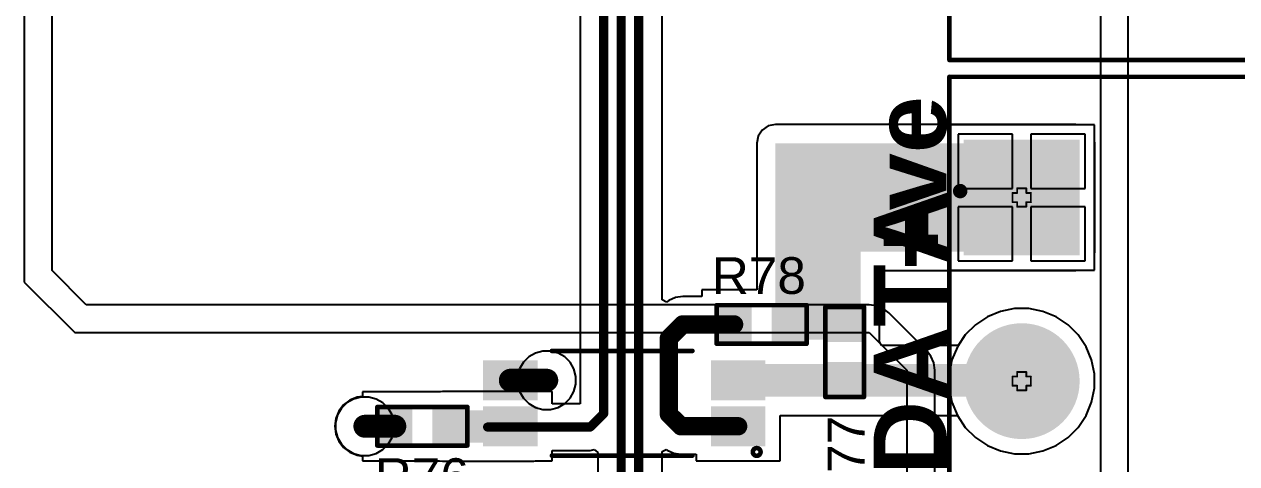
# Model space of a CAD drawing. Header units: inches. Extents: x -3 to 5437, y -3 to 5435.
# Drawn here: x 162.43 to 195.96, y 26.85 to 39.01 of the extents above; entities that cross this region are included whole.
import ezdxf

# ---------------------------------------------------------------- set-up
doc = ezdxf.new("R2010")
doc.units = ezdxf.units.IN
for name, color, linetype in [('Bottom Layer', 5, 'Continuous'), ('Bottom Solder', 6, 'Continuous'), ('Drill Drawing', 1, 'Continuous'), ('GND', 16, 'Continuous'), ('Multi-Layer', 9, 'Continuous'), ('Pad Holes', 156, 'Continuous'), ('PWR', 76, 'Continuous'), ('Top Layer', 1, 'Continuous'), ('Top Overlay', 2, 'Continuous'), ('Top Paste', 8, 'Continuous'), ('Top Solder', 216, 'Continuous'), ('Via Holes', 16, 'Continuous')]:
    doc.layers.add(name, color=color, linetype=linetype)
doc.styles.add('Arial', font='', dxfattribs={"height": 0.2})
doc.styles.add('Arial_Bold', font='', dxfattribs={"height": 0.2})
doc.styles.get('Arial').set_extended_font_data('Arial')
doc.styles.get('Arial_Bold').set_extended_font_data('Arial', bold=True)

# ---------------------------------------------------------------- blocks, each defined once
blk = doc.blocks.new('PS2801C_1_F3_A_228')
at = {"layer": 'Top Layer'}
for points in [[(-3.8, 1.085), (-2.5, 1.085), (-2.5, 0.185), (-3.8, 0.185)], [(2.5, 1.085), (3.8, 1.085), (3.8, 0.185), (2.5, 0.185)], [(-3.8, -0.185), (-2.5, -0.185), (-2.5, -1.085), (-3.8, -1.085)], [(2.5, -0.185), (3.8, -0.185), (3.8, -1.085), (2.5, -1.085)]]:
    blk.add_hatch(color=1, dxfattribs=at).paths.add_polyline_path(points)
at = {"layer": 'Top Paste'}
for points in [[(-3.8, 1.085), (-2.5, 1.085), (-2.5, 0.185), (-3.8, 0.185)], [(2.5, 1.085), (3.8, 1.085), (3.8, 0.185), (2.5, 0.185)], [(-3.8, -0.185), (-2.5, -0.185), (-2.5, -1.085), (-3.8, -1.085)], [(2.5, -0.185), (3.8, -0.185), (3.8, -1.085), (2.5, -1.085)]]:
    blk.add_hatch(color=8, dxfattribs=at).paths.add_polyline_path(points)
at = {"layer": 'Top Solder'}
for points in [[(-3.902, 1.187), (-2.398, 1.187), (-2.398, 0.083), (-3.902, 0.083)], [(2.398, 1.187), (3.902, 1.187), (3.902, 0.083), (2.398, 0.083)], [(-3.902, -0.083), (-2.398, -0.083), (-2.398, -1.187), (-3.902, -1.187)], [(2.398, -0.083), (3.902, -0.083), (3.902, -1.187), (2.398, -1.187)]]:
    blk.add_hatch(color=216, dxfattribs=at).paths.add_polyline_path(points)
at = {"layer": 'Top Overlay'}
for points in [[(-3.556, 1.346, 0.127, 0.127, 1), (-3.77, 1.346, 0.127, 0.127, 1)], [(-3.802, 1.346, 0.0635, 0.0635, 1), (-3.738, 1.346, 0.0635, 0.0635, 1)], [(-3.588, 1.346, 0.0635, 0.0635, 1), (-3.525, 1.346, 0.0635, 0.0635, 1)], [(-1.917, 1.448, 0.0635, 0.0635, 1), (-1.853, 1.448, 0.0635, 0.0635, 1)], [(1.969, 1.448, 0.0635, 0.0635, 1), (2.033, 1.448, 0.0635, 0.0635, 1)], [(-1.917, -1.448, 0.0635, 0.0635, 1), (-1.853, -1.448, 0.0635, 0.0635, 1)], [(1.969, -1.448, 0.0635, 0.0635, 1), (2.033, -1.448, 0.0635, 0.0635, 1)]]:
    blk.add_lwpolyline(points, format="xyseb", close=True, dxfattribs=at)
for points in [[(2.001, 1.448, 0.127, 0.127, 0), (-1.885, 1.448, 0.127, 0.127, 0)], [(2.001, -1.448, 0.127, 0.127, 0), (-1.885, -1.448, 0.127, 0.127, 0)]]:
    blk.add_lwpolyline(points, format="xyseb", dxfattribs=at)
blk = doc.blocks.new('TBP01R1_508_03BE_327')
at = {"layer": 'Top Overlay'}
for points in [[(10.96, -2, 0.127, 0.127, 0), (10.96, 10, 0.127, 0.127, 0)], [(10.96, -2, 0.127, 0.127, 0), (-5.88, -2, 0.127, 0.127, 0)]]:
    blk.add_lwpolyline(points, format="xyseb", dxfattribs=at)
blk.add_lwpolyline([(10.928, -2, 0.0635, 0.0635, 1), (10.992, -2, 0.0635, 0.0635, 1)], format="xyseb", close=True, dxfattribs=at)
blk.add_lwpolyline([(10.928, -2, 0.0635, 0.0635, 1), (10.992, -2, 0.0635, 0.0635, 1)], format="xyseb", close=True, dxfattribs=at)
blk = doc.blocks.new('TBP01R1_508_03BE_332')
at = {"layer": 'Bottom Layer'}
blk.add_hatch(color=5, dxfattribs=at).paths.add_polyline_path([(-4.04, 1.5), (-1.04, 1.5), (-1.04, -1.5), (-4.04, -1.5)])
h = blk.add_hatch(color=5, dxfattribs=at)
edge = h.paths.add_edge_path()
edge.add_arc((2.54, 0), 1.5, 0, 360)
at = {"layer": 'Bottom Solder'}
blk.add_hatch(color=6, dxfattribs=at).paths.add_polyline_path([(-4.142, 1.602), (-0.938, 1.602), (-0.938, -1.602), (-4.142, -1.602)])
h = blk.add_hatch(color=6, dxfattribs=at)
edge = h.paths.add_edge_path()
edge.add_arc((2.54, 0), 1.602, 0, 360)
at = {"layer": 'GND'}
blk.add_hatch(color=16, dxfattribs=at).paths.add_polyline_path([(-4.04, 1.5), (-1.04, 1.5), (-1.04, -1.5), (-4.04, -1.5)])
h = blk.add_hatch(color=16, dxfattribs=at)
edge = h.paths.add_edge_path()
edge.add_arc((2.54, 0), 1.5, 0, 360)
at = {"layer": 'Multi-Layer'}
blk.add_hatch(color=9, dxfattribs=at).paths.add_polyline_path([(-4.04, 1.5), (-1.04, 1.5), (-1.04, -1.5), (-4.04, -1.5)])
h = blk.add_hatch(color=9, dxfattribs=at)
edge = h.paths.add_edge_path()
edge.add_arc((2.54, 0), 1.5, 0, 360)
at = {"layer": 'Pad Holes'}
h = blk.add_hatch(color=7, dxfattribs=at)
edge = h.paths.add_edge_path()
edge.add_arc((-2.54, 0), 0.85, 0, 360)
h = blk.add_hatch(color=7, dxfattribs=at)
edge = h.paths.add_edge_path()
edge.add_arc((2.54, 0), 0.85, 0, 360)
at = {"layer": 'PWR'}
blk.add_hatch(color=76, dxfattribs=at).paths.add_polyline_path([(-4.04, 1.5), (-1.04, 1.5), (-1.04, -1.5), (-4.04, -1.5)])
h = blk.add_hatch(color=76, dxfattribs=at)
edge = h.paths.add_edge_path()
edge.add_arc((2.54, 0), 1.5, 0, 360)
at = {"layer": 'Top Layer'}
blk.add_hatch(color=1, dxfattribs=at).paths.add_polyline_path([(-4.04, 1.5), (-1.04, 1.5), (-1.04, -1.5), (-4.04, -1.5)])
h = blk.add_hatch(color=1, dxfattribs=at)
edge = h.paths.add_edge_path()
edge.add_arc((2.54, 0), 1.5, 0, 360)
at = {"layer": 'Top Solder'}
blk.add_hatch(color=216, dxfattribs=at).paths.add_polyline_path([(-4.142, 1.602), (-0.938, 1.602), (-0.938, -1.602), (-4.142, -1.602)])
h = blk.add_hatch(color=216, dxfattribs=at)
edge = h.paths.add_edge_path()
edge.add_arc((2.54, 0), 1.602, 0, 360)
at = {"layer": 'Top Overlay'}
for points in [[(-5.88, -2, 0.127, 0.127, 0), (-5.88, 10, 0.127, 0.127, 0)], [(10.96, -2, 0.127, 0.127, 0), (-5.88, -2, 0.127, 0.127, 0)]]:
    blk.add_lwpolyline(points, format="xyseb", dxfattribs=at)
for points in [[(-2.618, -1.702, 0.2, 0.2, 1), (-2.818, -1.702, 0.2, 0.2, 1)], [(-2.868, -1.702, 0.1, 0.1, 1), (-2.768, -1.702, 0.1, 0.1, 1)], [(-2.668, -1.702, 0.1, 0.1, 1), (-2.568, -1.702, 0.1, 0.1, 1)], [(-5.912, -2, 0.0635, 0.0635, 1), (-5.848, -2, 0.0635, 0.0635, 1)], [(-5.912, -2, 0.0635, 0.0635, 1), (-5.848, -2, 0.0635, 0.0635, 1)]]:
    blk.add_lwpolyline(points, format="xyseb", close=True, dxfattribs=at)
blk = doc.blocks.new('RES_0603_383')
at = {"layer": 'Top Layer'}
for points in [[(-0.381, 0.4445), (-0.381, -0.4445), (-1.143, -0.4445), (-1.143, 0.4445)], [(1.143, 0.4445), (1.143, -0.4445), (0.381, -0.4445), (0.381, 0.4445)]]:
    blk.add_hatch(color=1, dxfattribs=at).paths.add_polyline_path(points)
at = {"layer": 'Top Paste'}
for points in [[(-0.381, 0.4445), (-0.381, -0.4445), (-1.143, -0.4445), (-1.143, 0.4445)], [(1.143, 0.4445), (1.143, -0.4445), (0.381, -0.4445), (0.381, 0.4445)]]:
    blk.add_hatch(color=8, dxfattribs=at).paths.add_polyline_path(points)
at = {"layer": 'Top Solder'}
for points in [[(-0.2794, 0.5461), (-0.2794, -0.5461), (-1.2446, -0.5461), (-1.2446, 0.5461)], [(1.2446, 0.5461), (1.2446, -0.5461), (0.2794, -0.5461), (0.2794, 0.5461)]]:
    blk.add_hatch(color=216, dxfattribs=at).paths.add_polyline_path(points)
at = {"layer": 'Top Overlay'}
for points in [[(-1.2446, -0.5334, 0.127, 0.127, 0), (-1.2446, 0.5334, 0.127, 0.127, 0)], [(-1.2446, 0.5334, 0.127, 0.127, 0), (1.2446, 0.5334, 0.127, 0.127, 0)], [(1.2446, -0.5334, 0.127, 0.127, 0), (1.2446, 0.5334, 0.127, 0.127, 0)], [(-1.2446, -0.5334, 0.127, 0.127, 0), (1.2446, -0.5334, 0.127, 0.127, 0)]]:
    blk.add_lwpolyline(points, format="xyseb", dxfattribs=at)
for points in [[(-1.27635, 0.5334, 0.0635, 0.0635, 1), (-1.21285, 0.5334, 0.0635, 0.0635, 1)], [(-1.27635, 0.5334, 0.0635, 0.0635, 1), (-1.21285, 0.5334, 0.0635, 0.0635, 1)], [(1.21285, 0.5334, 0.0635, 0.0635, 1), (1.27635, 0.5334, 0.0635, 0.0635, 1)], [(1.21285, 0.5334, 0.0635, 0.0635, 1), (1.27635, 0.5334, 0.0635, 0.0635, 1)], [(-1.27635, -0.5334, 0.0635, 0.0635, 1), (-1.21285, -0.5334, 0.0635, 0.0635, 1)], [(-1.27635, -0.5334, 0.0635, 0.0635, 1), (-1.21285, -0.5334, 0.0635, 0.0635, 1)], [(1.21285, -0.5334, 0.0635, 0.0635, 1), (1.27635, -0.5334, 0.0635, 0.0635, 1)], [(1.21285, -0.5334, 0.0635, 0.0635, 1), (1.27635, -0.5334, 0.0635, 0.0635, 1)]]:
    blk.add_lwpolyline(points, format="xyseb", close=True, dxfattribs=at)
blk = doc.blocks.new('RES_0603_384')
at = {"layer": 'Top Layer'}
for points in [[(-0.381, 0.4445), (-0.381, -0.4445), (-1.143, -0.4445), (-1.143, 0.4445)], [(1.143, 0.4445), (1.143, -0.4445), (0.381, -0.4445), (0.381, 0.4445)]]:
    blk.add_hatch(color=1, dxfattribs=at).paths.add_polyline_path(points)
at = {"layer": 'Top Paste'}
for points in [[(-0.381, 0.4445), (-0.381, -0.4445), (-1.143, -0.4445), (-1.143, 0.4445)], [(1.143, 0.4445), (1.143, -0.4445), (0.381, -0.4445), (0.381, 0.4445)]]:
    blk.add_hatch(color=8, dxfattribs=at).paths.add_polyline_path(points)
at = {"layer": 'Top Solder'}
for points in [[(-0.2794, 0.5461), (-0.2794, -0.5461), (-1.2446, -0.5461), (-1.2446, 0.5461)], [(1.2446, 0.5461), (1.2446, -0.5461), (0.2794, -0.5461), (0.2794, 0.5461)]]:
    blk.add_hatch(color=216, dxfattribs=at).paths.add_polyline_path(points)
at = {"layer": 'Top Overlay'}
for points in [[(-1.2446, 0.5334, 0.127, 0.127, 0), (1.2446, 0.5334, 0.127, 0.127, 0)], [(-1.2446, 0.5334, 0.127, 0.127, 0), (-1.2446, -0.5334, 0.127, 0.127, 0)], [(1.2446, 0.5334, 0.127, 0.127, 0), (1.2446, -0.5334, 0.127, 0.127, 0)], [(-1.2446, -0.5334, 0.127, 0.127, 0), (1.2446, -0.5334, 0.127, 0.127, 0)]]:
    blk.add_lwpolyline(points, format="xyseb", dxfattribs=at)
for points in [[(-1.27635, 0.5334, 0.0635, 0.0635, 1), (-1.21285, 0.5334, 0.0635, 0.0635, 1)], [(-1.27635, 0.5334, 0.0635, 0.0635, 1), (-1.21285, 0.5334, 0.0635, 0.0635, 1)], [(1.21285, 0.5334, 0.0635, 0.0635, 1), (1.27635, 0.5334, 0.0635, 0.0635, 1)], [(1.21285, 0.5334, 0.0635, 0.0635, 1), (1.27635, 0.5334, 0.0635, 0.0635, 1)], [(-1.27635, -0.5334, 0.0635, 0.0635, 1), (-1.21285, -0.5334, 0.0635, 0.0635, 1)], [(-1.27635, -0.5334, 0.0635, 0.0635, 1), (-1.21285, -0.5334, 0.0635, 0.0635, 1)], [(1.21285, -0.5334, 0.0635, 0.0635, 1), (1.27635, -0.5334, 0.0635, 0.0635, 1)], [(1.21285, -0.5334, 0.0635, 0.0635, 1), (1.27635, -0.5334, 0.0635, 0.0635, 1)]]:
    blk.add_lwpolyline(points, format="xyseb", close=True, dxfattribs=at)
blk = doc.blocks.new('RES_0603_385')
at = {"layer": 'Top Layer'}
for points in [[(-0.381, 0.4445), (-0.381, -0.4445), (-1.143, -0.4445), (-1.143, 0.4445)], [(1.143, 0.4445), (1.143, -0.4445), (0.381, -0.4445), (0.381, 0.4445)]]:
    blk.add_hatch(color=1, dxfattribs=at).paths.add_polyline_path(points)
at = {"layer": 'Top Paste'}
for points in [[(-0.381, 0.4445), (-0.381, -0.4445), (-1.143, -0.4445), (-1.143, 0.4445)], [(1.143, 0.4445), (1.143, -0.4445), (0.381, -0.4445), (0.381, 0.4445)]]:
    blk.add_hatch(color=8, dxfattribs=at).paths.add_polyline_path(points)
at = {"layer": 'Top Solder'}
for points in [[(-0.2794, 0.5461), (-0.2794, -0.5461), (-1.2446, -0.5461), (-1.2446, 0.5461)], [(1.2446, 0.5461), (1.2446, -0.5461), (0.2794, -0.5461), (0.2794, 0.5461)]]:
    blk.add_hatch(color=216, dxfattribs=at).paths.add_polyline_path(points)
at = {"layer": 'Top Overlay'}
for points in [[(1.2446, 0.5334, 0.127, 0.127, 0), (-1.2446, 0.5334, 0.127, 0.127, 0)], [(-1.2446, 0.5334, 0.127, 0.127, 0), (-1.2446, -0.5334, 0.127, 0.127, 0)], [(1.2446, 0.5334, 0.127, 0.127, 0), (1.2446, -0.5334, 0.127, 0.127, 0)], [(1.2446, -0.5334, 0.127, 0.127, 0), (-1.2446, -0.5334, 0.127, 0.127, 0)]]:
    blk.add_lwpolyline(points, format="xyseb", dxfattribs=at)
for points in [[(-1.27635, 0.5334, 0.0635, 0.0635, 1), (-1.21285, 0.5334, 0.0635, 0.0635, 1)], [(-1.27635, 0.5334, 0.0635, 0.0635, 1), (-1.21285, 0.5334, 0.0635, 0.0635, 1)], [(1.21285, 0.5334, 0.0635, 0.0635, 1), (1.27635, 0.5334, 0.0635, 0.0635, 1)], [(1.21285, 0.5334, 0.0635, 0.0635, 1), (1.27635, 0.5334, 0.0635, 0.0635, 1)], [(-1.27635, -0.5334, 0.0635, 0.0635, 1), (-1.21285, -0.5334, 0.0635, 0.0635, 1)], [(-1.27635, -0.5334, 0.0635, 0.0635, 1), (-1.21285, -0.5334, 0.0635, 0.0635, 1)], [(1.21285, -0.5334, 0.0635, 0.0635, 1), (1.27635, -0.5334, 0.0635, 0.0635, 1)], [(1.21285, -0.5334, 0.0635, 0.0635, 1), (1.27635, -0.5334, 0.0635, 0.0635, 1)]]:
    blk.add_lwpolyline(points, format="xyseb", close=True, dxfattribs=at)

msp = doc.modelspace()

# ---------------------------------------------------------------- hatches: boundary and pattern name
at = {"layer": 'Bottom Layer'}
h = msp.add_hatch(color=5, dxfattribs=at)
edge = h.paths.add_edge_path()
edge.add_arc((176.882, 29.16), 0.3, 0, 360)
h = msp.add_hatch(color=5, dxfattribs=at)
edge = h.paths.add_edge_path()
edge.add_arc((171.852, 27.887), 0.3, 0, 360)
at = {"layer": 'Bottom Solder'}
h = msp.add_hatch(color=6, dxfattribs=at)
edge = h.paths.add_edge_path()
edge.add_arc((176.882, 29.16), 0.15, 0, 360)
h = msp.add_hatch(color=6, dxfattribs=at)
edge = h.paths.add_edge_path()
edge.add_arc((171.852, 27.887), 0.15, 0, 360)
at = {"layer": 'GND'}
h = msp.add_hatch(color=16, dxfattribs=at)
edge = h.paths.add_edge_path()
edge.add_arc((176.882, 29.16), 0.3, 0, 360)
h = msp.add_hatch(color=16, dxfattribs=at)
edge = h.paths.add_edge_path()
edge.add_arc((171.852, 27.887), 0.3, 0, 360)
at = {"layer": 'PWR'}
h = msp.add_hatch(color=76, dxfattribs=at)
edge = h.paths.add_edge_path()
edge.add_arc((176.882, 29.16), 0.3, 0, 360)
h = msp.add_hatch(color=76, dxfattribs=at)
edge = h.paths.add_edge_path()
edge.add_arc((171.852, 27.887), 0.3, 0, 360)
at = {"layer": 'Top Layer'}
for points in [[(183.206, 30.282), (185.566, 30.282), (185.566, 35.715), (183.206, 35.715)], [(183.206, 32.715), (191.517, 32.715), (191.517, 35.715), (183.206, 35.715)], [(181.525, 28.704), (190.017, 28.704), (190.017, 29.607), (181.525, 29.607)], [(173.996, 27.437), (176.525, 27.437), (176.525, 28.332), (173.996, 28.332)]]:
    msp.add_hatch(color=1, dxfattribs=at).paths.add_polyline_path(points)
h = msp.add_hatch(color=1, dxfattribs=at)
edge = h.paths.add_edge_path()
edge.add_arc((176.882, 29.16), 0.3, 0, 360)
h = msp.add_hatch(color=1, dxfattribs=at)
edge = h.paths.add_edge_path()
edge.add_arc((171.852, 27.887), 0.3, 0, 360)
at = {"layer": 'Top Solder'}
h = msp.add_hatch(color=216, dxfattribs=at)
edge = h.paths.add_edge_path()
edge.add_arc((176.882, 29.16), 0.15, 0, 360)
h = msp.add_hatch(color=216, dxfattribs=at)
edge = h.paths.add_edge_path()
edge.add_arc((171.852, 27.887), 0.15, 0, 360)
at = {"layer": 'Via Holes'}
h = msp.add_hatch(color=7, dxfattribs=at)
edge = h.paths.add_edge_path()
edge.add_arc((176.882, 29.16), 0.15, 0, 360)
h = msp.add_hatch(color=7, dxfattribs=at)
edge = h.paths.add_edge_path()
edge.add_arc((171.852, 27.887), 0.15, 0, 360)

# ---------------------------------------------------------------- linework, layer by layer
at = {"layer": 'Bottom Layer'}
for p, q in [((192.964, 22.022), (192.964, 82.956)), ((192.195, 82.54), (192.195, 22.34)), ((192.025, 36.223), (188.009, 36.223)), ((188.009, 36.223), (188.009, 32.207)), ((192.025, 32.207), (192.025, 36.223)), ((188.009, 32.207), (192.025, 32.207)), ((189.066, 30.915), (188.737, 30.695)), ((189.431, 31.066), (189.066, 30.915)), ((189.819, 31.143), (189.431, 31.066)), ((190.215, 31.143), (189.819, 31.143)), ((190.603, 31.066), (190.215, 31.143)), ((190.968, 30.915), (190.603, 31.066)), ((191.297, 30.695), (190.968, 30.915)), ((188.737, 30.695), (188.457, 30.415)), ((191.577, 30.415), (191.297, 30.695)), ((188.457, 30.415), (188.237, 30.087)), ((191.796, 30.087), (191.577, 30.415)), ((188.237, 30.087), (188.086, 29.721)), ((191.948, 29.721), (191.796, 30.087)), ((188.086, 29.721), (188.009, 29.333)), ((192.025, 29.333), (191.948, 29.721)), ((188.009, 29.333), (188.009, 28.938)), ((192.025, 28.938), (192.025, 29.333)), ((188.009, 28.938), (188.086, 28.55)), ((191.948, 28.55), (192.025, 28.938)), ((171.356, 28.534), (171.206, 28.383)), ((171.541, 28.64), (171.356, 28.534)), ((171.746, 28.695), (171.541, 28.64)), ((171.959, 28.695), (171.746, 28.695)), ((172.164, 28.64), (171.959, 28.695)), ((172.349, 28.534), (172.164, 28.64)), ((172.499, 28.383), (172.349, 28.534)), ((188.086, 28.55), (188.237, 28.184)), ((191.796, 28.184), (191.948, 28.55)), ((171.099, 28.199), (171.044, 27.994)), ((171.206, 28.383), (171.099, 28.199)), ((172.605, 28.199), (172.499, 28.383)), ((172.66, 27.994), (172.605, 28.199)), ((188.237, 28.184), (188.457, 27.855)), ((191.577, 27.855), (191.796, 28.184)), ((171.044, 27.994), (171.044, 27.781)), ((172.66, 27.781), (172.66, 27.994)), ((188.457, 27.855), (188.737, 27.576)), ((191.297, 27.576), (191.577, 27.855)), ((171.044, 27.781), (171.099, 27.575)), ((171.099, 27.575), (171.206, 27.391)), ((172.499, 27.391), (172.605, 27.575)), ((172.605, 27.575), (172.66, 27.781)), ((188.737, 27.576), (189.066, 27.356)), ((190.968, 27.356), (191.297, 27.576)), ((171.206, 27.391), (171.356, 27.241)), ((171.356, 27.241), (171.541, 27.134)), ((172.164, 27.134), (172.349, 27.241)), ((172.349, 27.241), (172.499, 27.391)), ((189.066, 27.356), (189.431, 27.205)), ((189.431, 27.205), (189.819, 27.127)), ((190.215, 27.127), (190.603, 27.205)), ((190.603, 27.205), (190.968, 27.356)), ((171.541, 27.134), (171.746, 27.079)), ((171.746, 27.079), (171.959, 27.079)), ((171.959, 27.079), (172.164, 27.134)), ((189.819, 27.127), (190.215, 27.127))]:
    msp.add_line(p, q, dxfattribs=at)
at = {"layer": 'Drill Drawing'}
for points in [[(189.763, 34.088, 0.0508, 0.0508, 0), (189.763, 34.342, 0.0508, 0.0508, 0)], [(189.763, 34.342, 0.0508, 0.0508, 0), (189.89, 34.342, 0.0508, 0.0508, 0)], [(189.89, 34.342, 0.0508, 0.0508, 0), (189.89, 34.469, 0.0508, 0.0508, 0)], [(189.89, 34.469, 0.0508, 0.0508, 0), (190.144, 34.469, 0.0508, 0.0508, 0)], [(190.144, 34.342, 0.0508, 0.0508, 0), (190.144, 34.469, 0.0508, 0.0508, 0)], [(190.144, 34.342, 0.0508, 0.0508, 0), (190.271, 34.342, 0.0508, 0.0508, 0)], [(190.271, 34.088, 0.0508, 0.0508, 0), (190.271, 34.342, 0.0508, 0.0508, 0)], [(189.763, 34.088, 0.0508, 0.0508, 0), (189.89, 34.088, 0.0508, 0.0508, 0)], [(189.89, 33.961, 0.0508, 0.0508, 0), (189.89, 34.088, 0.0508, 0.0508, 0)], [(189.89, 33.961, 0.0508, 0.0508, 0), (190.144, 33.961, 0.0508, 0.0508, 0)], [(190.144, 34.088, 0.0508, 0.0508, 0), (190.271, 34.088, 0.0508, 0.0508, 0)], [(190.144, 33.961, 0.0508, 0.0508, 0), (190.144, 34.088, 0.0508, 0.0508, 0)], [(176.628, 29.287, 0.0508, 0.0508, 0), (176.755, 29.16, 0.0508, 0.0508, 0)], [(176.628, 29.287, 0.0508, 0.0508, 0), (176.755, 29.287, 0.0508, 0.0508, 0)], [(176.628, 29.033, 0.0508, 0.0508, 0), (176.755, 29.16, 0.0508, 0.0508, 0)], [(176.755, 29.287, 0.0508, 0.0508, 0), (176.882, 29.414, 0.0508, 0.0508, 0)], [(176.882, 29.414, 0.0508, 0.0508, 0), (177.009, 29.287, 0.0508, 0.0508, 0)], [(177.009, 29.287, 0.0508, 0.0508, 0), (177.136, 29.287, 0.0508, 0.0508, 0)], [(177.009, 29.16, 0.0508, 0.0508, 0), (177.136, 29.287, 0.0508, 0.0508, 0)], [(177.009, 29.16, 0.0508, 0.0508, 0), (177.136, 29.033, 0.0508, 0.0508, 0)], [(189.763, 29.008, 0.0508, 0.0508, 0), (189.763, 29.262, 0.0508, 0.0508, 0)], [(189.763, 29.262, 0.0508, 0.0508, 0), (189.89, 29.262, 0.0508, 0.0508, 0)], [(189.89, 29.262, 0.0508, 0.0508, 0), (189.89, 29.389, 0.0508, 0.0508, 0)], [(189.89, 29.389, 0.0508, 0.0508, 0), (190.144, 29.389, 0.0508, 0.0508, 0)], [(190.144, 29.262, 0.0508, 0.0508, 0), (190.144, 29.389, 0.0508, 0.0508, 0)], [(190.144, 29.262, 0.0508, 0.0508, 0), (190.271, 29.262, 0.0508, 0.0508, 0)], [(190.271, 29.008, 0.0508, 0.0508, 0), (190.271, 29.262, 0.0508, 0.0508, 0)], [(176.628, 29.033, 0.0508, 0.0508, 0), (176.755, 29.033, 0.0508, 0.0508, 0)], [(176.755, 29.033, 0.0508, 0.0508, 0), (176.882, 28.906, 0.0508, 0.0508, 0)], [(176.882, 28.906, 0.0508, 0.0508, 0), (177.009, 29.033, 0.0508, 0.0508, 0)], [(177.009, 29.033, 0.0508, 0.0508, 0), (177.136, 29.033, 0.0508, 0.0508, 0)], [(189.763, 29.008, 0.0508, 0.0508, 0), (189.89, 29.008, 0.0508, 0.0508, 0)], [(189.89, 28.881, 0.0508, 0.0508, 0), (189.89, 29.008, 0.0508, 0.0508, 0)], [(189.89, 28.881, 0.0508, 0.0508, 0), (190.144, 28.881, 0.0508, 0.0508, 0)], [(190.144, 29.008, 0.0508, 0.0508, 0), (190.271, 29.008, 0.0508, 0.0508, 0)], [(190.144, 28.881, 0.0508, 0.0508, 0), (190.144, 29.008, 0.0508, 0.0508, 0)], [(171.725, 28.014, 0.0508, 0.0508, 0), (171.852, 28.141, 0.0508, 0.0508, 0)], [(171.852, 28.141, 0.0508, 0.0508, 0), (171.979, 28.014, 0.0508, 0.0508, 0)], [(171.598, 28.014, 0.0508, 0.0508, 0), (171.725, 27.887, 0.0508, 0.0508, 0)], [(171.598, 28.014, 0.0508, 0.0508, 0), (171.725, 28.014, 0.0508, 0.0508, 0)], [(171.598, 27.76, 0.0508, 0.0508, 0), (171.725, 27.887, 0.0508, 0.0508, 0)], [(171.979, 28.014, 0.0508, 0.0508, 0), (172.106, 28.014, 0.0508, 0.0508, 0)], [(171.979, 27.887, 0.0508, 0.0508, 0), (172.106, 28.014, 0.0508, 0.0508, 0)], [(171.979, 27.887, 0.0508, 0.0508, 0), (172.106, 27.76, 0.0508, 0.0508, 0)], [(171.598, 27.76, 0.0508, 0.0508, 0), (171.725, 27.76, 0.0508, 0.0508, 0)], [(171.725, 27.76, 0.0508, 0.0508, 0), (171.852, 27.633, 0.0508, 0.0508, 0)], [(171.852, 27.633, 0.0508, 0.0508, 0), (171.979, 27.76, 0.0508, 0.0508, 0)], [(171.979, 27.76, 0.0508, 0.0508, 0), (172.106, 27.76, 0.0508, 0.0508, 0)]]:
    msp.add_lwpolyline(points, format="xyseb", dxfattribs=at)
for points in [[(189.75, 34.342, 0.0254, 0.0254, 1), (189.776, 34.342, 0.0254, 0.0254, 1)], [(189.75, 34.342, 0.0254, 0.0254, 1), (189.776, 34.342, 0.0254, 0.0254, 1)], [(189.877, 34.469, 0.0254, 0.0254, 1), (189.903, 34.469, 0.0254, 0.0254, 1)], [(189.877, 34.469, 0.0254, 0.0254, 1), (189.903, 34.469, 0.0254, 0.0254, 1)], [(189.877, 34.342, 0.0254, 0.0254, 1), (189.903, 34.342, 0.0254, 0.0254, 1)], [(189.877, 34.342, 0.0254, 0.0254, 1), (189.903, 34.342, 0.0254, 0.0254, 1)], [(190.131, 34.469, 0.0254, 0.0254, 1), (190.157, 34.469, 0.0254, 0.0254, 1)], [(190.131, 34.469, 0.0254, 0.0254, 1), (190.157, 34.469, 0.0254, 0.0254, 1)], [(190.131, 34.342, 0.0254, 0.0254, 1), (190.157, 34.342, 0.0254, 0.0254, 1)], [(190.131, 34.342, 0.0254, 0.0254, 1), (190.157, 34.342, 0.0254, 0.0254, 1)], [(190.258, 34.342, 0.0254, 0.0254, 1), (190.284, 34.342, 0.0254, 0.0254, 1)], [(190.258, 34.342, 0.0254, 0.0254, 1), (190.284, 34.342, 0.0254, 0.0254, 1)], [(189.75, 34.088, 0.0254, 0.0254, 1), (189.776, 34.088, 0.0254, 0.0254, 1)], [(189.75, 34.088, 0.0254, 0.0254, 1), (189.776, 34.088, 0.0254, 0.0254, 1)], [(189.877, 34.088, 0.0254, 0.0254, 1), (189.903, 34.088, 0.0254, 0.0254, 1)], [(189.877, 34.088, 0.0254, 0.0254, 1), (189.903, 34.088, 0.0254, 0.0254, 1)], [(189.877, 33.961, 0.0254, 0.0254, 1), (189.903, 33.961, 0.0254, 0.0254, 1)], [(189.877, 33.961, 0.0254, 0.0254, 1), (189.903, 33.961, 0.0254, 0.0254, 1)], [(190.131, 34.088, 0.0254, 0.0254, 1), (190.157, 34.088, 0.0254, 0.0254, 1)], [(190.131, 34.088, 0.0254, 0.0254, 1), (190.157, 34.088, 0.0254, 0.0254, 1)], [(190.131, 33.961, 0.0254, 0.0254, 1), (190.157, 33.961, 0.0254, 0.0254, 1)], [(190.131, 33.961, 0.0254, 0.0254, 1), (190.157, 33.961, 0.0254, 0.0254, 1)], [(190.258, 34.088, 0.0254, 0.0254, 1), (190.284, 34.088, 0.0254, 0.0254, 1)], [(190.258, 34.088, 0.0254, 0.0254, 1), (190.284, 34.088, 0.0254, 0.0254, 1)], [(176.616, 29.287, 0.0254, 0.0254, 1), (176.641, 29.287, 0.0254, 0.0254, 1)], [(176.616, 29.287, 0.0254, 0.0254, 1), (176.641, 29.287, 0.0254, 0.0254, 1)], [(176.743, 29.287, 0.0254, 0.0254, 1), (176.768, 29.287, 0.0254, 0.0254, 1)], [(176.743, 29.287, 0.0254, 0.0254, 1), (176.768, 29.287, 0.0254, 0.0254, 1)], [(176.743, 29.16, 0.0254, 0.0254, 1), (176.768, 29.16, 0.0254, 0.0254, 1)], [(176.743, 29.16, 0.0254, 0.0254, 1), (176.768, 29.16, 0.0254, 0.0254, 1)], [(176.87, 29.414, 0.0254, 0.0254, 1), (176.895, 29.414, 0.0254, 0.0254, 1)], [(176.87, 29.414, 0.0254, 0.0254, 1), (176.895, 29.414, 0.0254, 0.0254, 1)], [(176.997, 29.287, 0.0254, 0.0254, 1), (177.022, 29.287, 0.0254, 0.0254, 1)], [(176.997, 29.287, 0.0254, 0.0254, 1), (177.022, 29.287, 0.0254, 0.0254, 1)], [(176.997, 29.16, 0.0254, 0.0254, 1), (177.022, 29.16, 0.0254, 0.0254, 1)], [(176.997, 29.16, 0.0254, 0.0254, 1), (177.022, 29.16, 0.0254, 0.0254, 1)], [(177.124, 29.287, 0.0254, 0.0254, 1), (177.149, 29.287, 0.0254, 0.0254, 1)], [(177.124, 29.287, 0.0254, 0.0254, 1), (177.149, 29.287, 0.0254, 0.0254, 1)], [(189.75, 29.262, 0.0254, 0.0254, 1), (189.776, 29.262, 0.0254, 0.0254, 1)], [(189.75, 29.262, 0.0254, 0.0254, 1), (189.776, 29.262, 0.0254, 0.0254, 1)], [(189.877, 29.389, 0.0254, 0.0254, 1), (189.903, 29.389, 0.0254, 0.0254, 1)], [(189.877, 29.389, 0.0254, 0.0254, 1), (189.903, 29.389, 0.0254, 0.0254, 1)], [(189.877, 29.262, 0.0254, 0.0254, 1), (189.903, 29.262, 0.0254, 0.0254, 1)], [(189.877, 29.262, 0.0254, 0.0254, 1), (189.903, 29.262, 0.0254, 0.0254, 1)], [(190.131, 29.389, 0.0254, 0.0254, 1), (190.157, 29.389, 0.0254, 0.0254, 1)], [(190.131, 29.389, 0.0254, 0.0254, 1), (190.157, 29.389, 0.0254, 0.0254, 1)], [(190.131, 29.262, 0.0254, 0.0254, 1), (190.157, 29.262, 0.0254, 0.0254, 1)], [(190.131, 29.262, 0.0254, 0.0254, 1), (190.157, 29.262, 0.0254, 0.0254, 1)], [(190.258, 29.262, 0.0254, 0.0254, 1), (190.284, 29.262, 0.0254, 0.0254, 1)], [(190.258, 29.262, 0.0254, 0.0254, 1), (190.284, 29.262, 0.0254, 0.0254, 1)], [(176.616, 29.033, 0.0254, 0.0254, 1), (176.641, 29.033, 0.0254, 0.0254, 1)], [(176.616, 29.033, 0.0254, 0.0254, 1), (176.641, 29.033, 0.0254, 0.0254, 1)], [(176.743, 29.033, 0.0254, 0.0254, 1), (176.768, 29.033, 0.0254, 0.0254, 1)], [(176.743, 29.033, 0.0254, 0.0254, 1), (176.768, 29.033, 0.0254, 0.0254, 1)], [(176.87, 28.906, 0.0254, 0.0254, 1), (176.895, 28.906, 0.0254, 0.0254, 1)], [(176.87, 28.906, 0.0254, 0.0254, 1), (176.895, 28.906, 0.0254, 0.0254, 1)], [(176.997, 29.033, 0.0254, 0.0254, 1), (177.022, 29.033, 0.0254, 0.0254, 1)], [(176.997, 29.033, 0.0254, 0.0254, 1), (177.022, 29.033, 0.0254, 0.0254, 1)], [(177.124, 29.033, 0.0254, 0.0254, 1), (177.149, 29.033, 0.0254, 0.0254, 1)], [(177.124, 29.033, 0.0254, 0.0254, 1), (177.149, 29.033, 0.0254, 0.0254, 1)], [(189.75, 29.008, 0.0254, 0.0254, 1), (189.776, 29.008, 0.0254, 0.0254, 1)], [(189.75, 29.008, 0.0254, 0.0254, 1), (189.776, 29.008, 0.0254, 0.0254, 1)], [(189.877, 29.008, 0.0254, 0.0254, 1), (189.903, 29.008, 0.0254, 0.0254, 1)], [(189.877, 29.008, 0.0254, 0.0254, 1), (189.903, 29.008, 0.0254, 0.0254, 1)], [(189.877, 28.881, 0.0254, 0.0254, 1), (189.903, 28.881, 0.0254, 0.0254, 1)], [(189.877, 28.881, 0.0254, 0.0254, 1), (189.903, 28.881, 0.0254, 0.0254, 1)], [(190.131, 29.008, 0.0254, 0.0254, 1), (190.157, 29.008, 0.0254, 0.0254, 1)], [(190.131, 29.008, 0.0254, 0.0254, 1), (190.157, 29.008, 0.0254, 0.0254, 1)], [(190.131, 28.881, 0.0254, 0.0254, 1), (190.157, 28.881, 0.0254, 0.0254, 1)], [(190.131, 28.881, 0.0254, 0.0254, 1), (190.157, 28.881, 0.0254, 0.0254, 1)], [(190.258, 29.008, 0.0254, 0.0254, 1), (190.284, 29.008, 0.0254, 0.0254, 1)], [(190.258, 29.008, 0.0254, 0.0254, 1), (190.284, 29.008, 0.0254, 0.0254, 1)], [(171.84, 28.141, 0.0254, 0.0254, 1), (171.865, 28.141, 0.0254, 0.0254, 1)], [(171.84, 28.141, 0.0254, 0.0254, 1), (171.865, 28.141, 0.0254, 0.0254, 1)], [(171.586, 28.014, 0.0254, 0.0254, 1), (171.611, 28.014, 0.0254, 0.0254, 1)], [(171.586, 28.014, 0.0254, 0.0254, 1), (171.611, 28.014, 0.0254, 0.0254, 1)], [(171.713, 28.014, 0.0254, 0.0254, 1), (171.738, 28.014, 0.0254, 0.0254, 1)], [(171.713, 28.014, 0.0254, 0.0254, 1), (171.738, 28.014, 0.0254, 0.0254, 1)], [(171.713, 27.887, 0.0254, 0.0254, 1), (171.738, 27.887, 0.0254, 0.0254, 1)], [(171.713, 27.887, 0.0254, 0.0254, 1), (171.738, 27.887, 0.0254, 0.0254, 1)], [(171.967, 28.014, 0.0254, 0.0254, 1), (171.992, 28.014, 0.0254, 0.0254, 1)], [(171.967, 28.014, 0.0254, 0.0254, 1), (171.992, 28.014, 0.0254, 0.0254, 1)], [(171.967, 27.887, 0.0254, 0.0254, 1), (171.992, 27.887, 0.0254, 0.0254, 1)], [(171.967, 27.887, 0.0254, 0.0254, 1), (171.992, 27.887, 0.0254, 0.0254, 1)], [(172.094, 28.014, 0.0254, 0.0254, 1), (172.119, 28.014, 0.0254, 0.0254, 1)], [(172.094, 28.014, 0.0254, 0.0254, 1), (172.119, 28.014, 0.0254, 0.0254, 1)], [(171.586, 27.76, 0.0254, 0.0254, 1), (171.611, 27.76, 0.0254, 0.0254, 1)], [(171.586, 27.76, 0.0254, 0.0254, 1), (171.611, 27.76, 0.0254, 0.0254, 1)], [(171.713, 27.76, 0.0254, 0.0254, 1), (171.738, 27.76, 0.0254, 0.0254, 1)], [(171.713, 27.76, 0.0254, 0.0254, 1), (171.738, 27.76, 0.0254, 0.0254, 1)], [(171.84, 27.633, 0.0254, 0.0254, 1), (171.865, 27.633, 0.0254, 0.0254, 1)], [(171.84, 27.633, 0.0254, 0.0254, 1), (171.865, 27.633, 0.0254, 0.0254, 1)], [(171.967, 27.76, 0.0254, 0.0254, 1), (171.992, 27.76, 0.0254, 0.0254, 1)], [(171.967, 27.76, 0.0254, 0.0254, 1), (171.992, 27.76, 0.0254, 0.0254, 1)], [(172.094, 27.76, 0.0254, 0.0254, 1), (172.119, 27.76, 0.0254, 0.0254, 1)], [(172.094, 27.76, 0.0254, 0.0254, 1), (172.119, 27.76, 0.0254, 0.0254, 1)]]:
    msp.add_lwpolyline(points, format="xyseb", close=True, dxfattribs=at)
at = {"layer": 'GND'}
for p, q in [((192.025, 36.223), (188.009, 36.223)), ((188.009, 36.223), (188.009, 32.207)), ((192.025, 32.207), (192.025, 36.223)), ((188.009, 32.207), (192.025, 32.207)), ((189.066, 30.915), (188.737, 30.695)), ((189.431, 31.066), (189.066, 30.915)), ((189.819, 31.143), (189.431, 31.066)), ((190.215, 31.143), (189.819, 31.143)), ((190.603, 31.066), (190.215, 31.143)), ((190.968, 30.915), (190.603, 31.066)), ((191.297, 30.695), (190.968, 30.915)), ((188.737, 30.695), (188.457, 30.415)), ((191.577, 30.415), (191.297, 30.695)), ((188.457, 30.415), (188.237, 30.087)), ((191.796, 30.087), (191.577, 30.415)), ((188.237, 30.087), (188.086, 29.721)), ((191.948, 29.721), (191.796, 30.087)), ((188.086, 29.721), (188.009, 29.333)), ((192.025, 29.333), (191.948, 29.721)), ((188.009, 29.333), (188.009, 28.938)), ((192.025, 28.938), (192.025, 29.333)), ((188.009, 28.938), (188.086, 28.55)), ((191.948, 28.55), (192.025, 28.938)), ((171.356, 28.534), (171.206, 28.383)), ((171.541, 28.64), (171.356, 28.534)), ((171.746, 28.695), (171.541, 28.64)), ((171.959, 28.695), (171.746, 28.695)), ((172.164, 28.64), (171.959, 28.695)), ((172.349, 28.534), (172.164, 28.64)), ((172.499, 28.383), (172.349, 28.534)), ((188.086, 28.55), (188.237, 28.184)), ((191.796, 28.184), (191.948, 28.55)), ((171.099, 28.199), (171.044, 27.994)), ((171.206, 28.383), (171.099, 28.199)), ((172.605, 28.199), (172.499, 28.383)), ((172.66, 27.994), (172.605, 28.199)), ((188.237, 28.184), (188.457, 27.855)), ((191.577, 27.855), (191.796, 28.184)), ((171.044, 27.994), (171.044, 27.781)), ((172.66, 27.781), (172.66, 27.994)), ((188.457, 27.855), (188.737, 27.576)), ((191.297, 27.576), (191.577, 27.855)), ((171.044, 27.781), (171.099, 27.575)), ((171.099, 27.575), (171.206, 27.391)), ((172.499, 27.391), (172.605, 27.575)), ((172.605, 27.575), (172.66, 27.781)), ((188.737, 27.576), (189.066, 27.356)), ((190.968, 27.356), (191.297, 27.576)), ((171.206, 27.391), (171.356, 27.241)), ((171.356, 27.241), (171.541, 27.134)), ((172.164, 27.134), (172.349, 27.241)), ((172.349, 27.241), (172.499, 27.391)), ((189.066, 27.356), (189.431, 27.205)), ((189.431, 27.205), (189.819, 27.127)), ((190.215, 27.127), (190.603, 27.205)), ((190.603, 27.205), (190.968, 27.356)), ((171.541, 27.134), (171.746, 27.079)), ((171.746, 27.079), (171.959, 27.079)), ((171.959, 27.079), (172.164, 27.134)), ((189.819, 27.127), (190.215, 27.127))]:
    msp.add_line(p, q, dxfattribs=at)
at = {"layer": 'PWR'}
for p, q in [((162.433, 40.996), (162.433, 31.877)), ((163.202, 32.195), (163.202, 40.677)), ((189.763, 35.969), (188.263, 35.969)), ((188.263, 35.969), (188.263, 34.469)), ((189.763, 34.469), (189.763, 35.969)), ((191.771, 35.969), (190.271, 35.969)), ((190.271, 35.969), (190.271, 34.469)), ((191.771, 34.469), (191.771, 35.969)), ((188.263, 34.469), (189.763, 34.469)), ((190.271, 34.469), (191.771, 34.469)), ((189.763, 33.961), (188.263, 33.961)), ((188.263, 33.961), (188.263, 32.461)), ((189.763, 32.461), (189.763, 33.961)), ((191.771, 33.961), (190.271, 33.961)), ((190.271, 33.961), (190.271, 32.461)), ((191.771, 32.461), (191.771, 33.961)), ((164.148, 31.249), (163.202, 32.195)), ((188.263, 32.461), (189.763, 32.461)), ((190.271, 32.461), (191.771, 32.461)), ((162.433, 31.877), (163.83, 30.48)), ((185.801, 31.249), (164.148, 31.249)), ((186, 31.222), (185.801, 31.249)), ((186.185, 31.146), (186, 31.222)), ((186.344, 31.023), (186.185, 31.146)), ((187.386, 29.982), (186.344, 31.023)), ((189.066, 30.915), (188.737, 30.695)), ((189.431, 31.066), (189.066, 30.915)), ((189.819, 31.143), (189.431, 31.066)), ((190.215, 31.143), (189.819, 31.143)), ((190.603, 31.066), (190.215, 31.143)), ((190.968, 30.915), (190.603, 31.066)), ((191.297, 30.695), (190.968, 30.915)), ((188.737, 30.695), (188.457, 30.415)), ((191.577, 30.415), (191.297, 30.695)), ((163.83, 30.48), (185.801, 30.48)), ((185.801, 30.48), (186.842, 29.439)), ((188.457, 30.415), (188.237, 30.087)), ((191.796, 30.087), (191.577, 30.415)), ((176.57, 29.913), (176.386, 29.807)), ((176.776, 29.968), (176.57, 29.913)), ((176.989, 29.968), (176.776, 29.968)), ((177.194, 29.913), (176.989, 29.968)), ((177.378, 29.807), (177.194, 29.913)), ((187.508, 29.823), (187.386, 29.982)), ((187.386, 29.982), (187.386, 29.982)), ((188.237, 30.087), (188.086, 29.721)), ((191.948, 29.721), (191.796, 30.087)), ((176.236, 29.656), (176.129, 29.472)), ((176.386, 29.807), (176.236, 29.656)), ((177.529, 29.656), (177.378, 29.807)), ((177.635, 29.472), (177.529, 29.656)), ((187.585, 29.638), (187.508, 29.823)), ((187.611, 29.439), (187.585, 29.638)), ((188.086, 29.721), (188.009, 29.333)), ((192.025, 29.333), (191.948, 29.721)), ((176.129, 29.472), (176.074, 29.266)), ((176.074, 29.266), (176.074, 29.054)), ((177.69, 29.266), (177.635, 29.472)), ((177.69, 29.054), (177.69, 29.266)), ((186.842, 29.439), (186.842, 22.957)), ((187.611, 22.957), (187.611, 29.439)), ((187.611, 29.439), (187.611, 29.439)), ((188.009, 29.333), (188.009, 28.938)), ((192.025, 28.938), (192.025, 29.333)), ((176.074, 29.054), (176.129, 28.848)), ((176.129, 28.848), (176.236, 28.664)), ((177.529, 28.664), (177.635, 28.848)), ((177.635, 28.848), (177.69, 29.054)), ((188.009, 28.938), (188.086, 28.55)), ((191.948, 28.55), (192.025, 28.938)), ((176.236, 28.664), (176.386, 28.514)), ((176.386, 28.514), (176.57, 28.407)), ((177.194, 28.407), (177.378, 28.514)), ((177.378, 28.514), (177.529, 28.664)), ((188.086, 28.55), (188.237, 28.184)), ((191.796, 28.184), (191.948, 28.55)), ((176.57, 28.407), (176.776, 28.352)), ((176.776, 28.352), (176.989, 28.352)), ((176.989, 28.352), (177.194, 28.407)), ((188.237, 28.184), (188.457, 27.855)), ((191.577, 27.855), (191.796, 28.184)), ((188.457, 27.855), (188.737, 27.576)), ((191.297, 27.576), (191.577, 27.855)), ((188.737, 27.576), (189.066, 27.356)), ((190.968, 27.356), (191.297, 27.576)), ((189.066, 27.356), (189.431, 27.205)), ((189.431, 27.205), (189.819, 27.127)), ((190.215, 27.127), (190.603, 27.205)), ((190.603, 27.205), (190.968, 27.356)), ((189.819, 27.127), (190.215, 27.127))]:
    msp.add_line(p, q, dxfattribs=at)
at = {"layer": 'Top Layer'}
for p, q in [((177.81, 44.482), (177.81, 28.512)), ((180.07, 31.386), (180.07, 44.483)), ((183.206, 36.233), (183.008, 36.194)), ((191.517, 36.233), (183.206, 36.233)), ((191.567, 36.223), (191.517, 36.233)), ((192.025, 36.223), (191.567, 36.223)), ((192.025, 35.765), (192.025, 36.223)), ((182.728, 35.914), (182.688, 35.715)), ((182.84, 36.082), (182.728, 35.914)), ((183.008, 36.194), (182.84, 36.082)), ((182.688, 35.715), (182.688, 32.715)), ((192.035, 35.715), (192.025, 35.765)), ((192.035, 32.715), (192.035, 35.715)), ((182.688, 32.715), (182.688, 31.657)), ((192.025, 32.665), (192.035, 32.715)), ((192.025, 32.207), (192.025, 32.665)), ((186.083, 30.282), (186.083, 32.197)), ((186.083, 32.197), (191.517, 32.197)), ((191.517, 32.197), (191.567, 32.207)), ((191.567, 32.207), (192.025, 32.207)), ((182.688, 31.657), (181.174, 31.657)), ((181.174, 31.657), (181.174, 31.473)), ((180.197, 31.323), (180.07, 31.386)), ((180.257, 31.37), (180.197, 31.323)), ((180.443, 31.446), (180.257, 31.37)), ((180.641, 31.473), (180.443, 31.446)), ((181.174, 31.473), (180.641, 31.473)), ((189.066, 30.915), (188.737, 30.695)), ((189.431, 31.066), (189.066, 30.915)), ((189.819, 31.143), (189.431, 31.066)), ((190.215, 31.143), (189.819, 31.143)), ((190.603, 31.066), (190.215, 31.143)), ((190.968, 30.915), (190.603, 31.066)), ((191.297, 30.695), (190.968, 30.915)), ((188.737, 30.695), (188.457, 30.415)), ((191.577, 30.415), (191.297, 30.695)), ((186.078, 30.252), (186.083, 30.282)), ((186.139, 30.125), (186.078, 30.252)), ((188.457, 30.415), (188.263, 30.125)), ((191.796, 30.087), (191.577, 30.415)), ((188.263, 30.125), (186.139, 30.125)), ((191.948, 29.721), (191.796, 30.087)), ((192.025, 29.333), (191.948, 29.721)), ((192.025, 28.938), (192.025, 29.333)), ((173.946, 28.84), (171.791, 28.84)), ((171.791, 28.84), (171.791, 28.712)), ((173.996, 28.85), (173.946, 28.84)), ((176.525, 28.85), (173.996, 28.85)), ((176.547, 28.845), (176.525, 28.85)), ((177.033, 28.845), (176.547, 28.845)), ((177.033, 28.512), (177.033, 28.845)), ((191.948, 28.55), (192.025, 28.938)), ((171.436, 28.608), (171.264, 28.476)), ((171.637, 28.692), (171.436, 28.608)), ((171.791, 28.712), (171.637, 28.692)), ((177.81, 28.512), (177.033, 28.512)), ((191.796, 28.184), (191.948, 28.55)), ((171.131, 28.304), (171.048, 28.103)), ((171.264, 28.476), (171.131, 28.304)), ((183.333, 26.929), (183.333, 28.186)), ((183.333, 28.186), (188.237, 28.186)), ((188.237, 28.186), (188.237, 28.184)), ((188.237, 28.184), (188.457, 27.855)), ((191.577, 27.855), (191.796, 28.184)), ((171.048, 28.103), (171.02, 27.887)), ((171.02, 27.887), (171.048, 27.672)), ((188.457, 27.855), (188.737, 27.576)), ((191.297, 27.576), (191.577, 27.855)), ((171.048, 27.672), (171.131, 27.471)), ((188.737, 27.576), (189.066, 27.356)), ((190.968, 27.356), (191.297, 27.576)), ((171.131, 27.471), (171.264, 27.299)), ((171.264, 27.299), (171.436, 27.166)), ((171.436, 27.166), (171.637, 27.083)), ((177.033, 26.929), (177.033, 27.217)), ((177.033, 27.217), (178.082, 27.217)), ((178.082, 27.217), (178.194, 27.24)), ((178.194, 27.24), (178.292, 27.159)), ((180.07, 27.185), (180.184, 27.241)), ((180.07, 22.111), (180.07, 27.185)), ((180.184, 27.241), (180.209, 27.222)), ((180.209, 27.222), (180.395, 27.145)), ((189.066, 27.356), (189.431, 27.205)), ((189.431, 27.205), (189.819, 27.127)), ((190.215, 27.127), (190.603, 27.205)), ((190.603, 27.205), (190.968, 27.356)), ((171.637, 27.083), (171.791, 27.063)), ((171.791, 27.063), (171.791, 26.935)), ((171.791, 26.935), (173.918, 26.935)), ((173.918, 26.935), (173.996, 26.919)), ((173.996, 26.919), (176.525, 26.919)), ((176.525, 26.919), (176.575, 26.929)), ((176.575, 26.929), (177.033, 26.929)), ((178.292, 27.159), (178.292, 22.124)), ((180.395, 27.145), (180.593, 27.119)), ((180.593, 27.119), (180.593, 27.119)), ((180.593, 27.119), (181.017, 27.119)), ((181.017, 27.119), (181.017, 26.929)), ((181.017, 26.929), (183.333, 26.929)), ((189.819, 27.127), (190.215, 27.127))]:
    msp.add_line(p, q, dxfattribs=at)
for points in [[(178.94, 21.856, 0.254, 0.254, 0), (178.94, 65.259, 0.254, 0.254, 0)], [(179.422, 21.808, 0.254, 0.254, 0), (179.422, 65.459, 0.254, 0.254, 0)], [(178.457, 28.24, 0.254, 0.254, 0), (178.457, 65.059, 0.254, 0.254, 0)], [(180.26, 30.323, 0.508, 0.508, 0), (180.641, 30.704, 0.508, 0.508, 0)], [(180.641, 30.704, 0.508, 0.508, 0), (182.063, 30.704, 0.508, 0.508, 0)], [(180.26, 28.22, 0.508, 0.508, 0), (180.26, 30.323, 0.508, 0.508, 0)], [(175.875, 29.157, 0.635, 0.635, 0), (175.878, 29.16, 0.635, 0.635, 0)], [(175.878, 29.16, 0.635, 0.635, 0), (176.882, 29.16, 0.635, 0.635, 0)], [(171.852, 27.887, 0.635, 0.635, 0), (172.68, 27.887, 0.635, 0.635, 0)], [(178.082, 27.865, 0.254, 0.254, 0), (178.457, 28.24, 0.254, 0.254, 0)], [(180.26, 28.22, 0.508, 0.508, 0), (180.593, 27.887, 0.508, 0.508, 0)], [(175.248, 27.865, 0.254, 0.254, 0), (175.875, 27.865, 0.254, 0.254, 0)], [(175.875, 27.865, 0.254, 0.254, 0), (178.082, 27.865, 0.254, 0.254, 0)], [(180.593, 27.887, 0.508, 0.508, 0), (182.175, 27.887, 0.508, 0.508, 0)]]:
    msp.add_lwpolyline(points, format="xyseb", dxfattribs=at)
for points in [[(180.514, 30.704, 0.254, 0.254, 1), (180.768, 30.704, 0.254, 0.254, 1)], [(180.514, 30.704, 0.254, 0.254, 1), (180.768, 30.704, 0.254, 0.254, 1)], [(181.936, 30.704, 0.254, 0.254, 1), (182.19, 30.704, 0.254, 0.254, 1)], [(180.133, 30.323, 0.254, 0.254, 1), (180.387, 30.323, 0.254, 0.254, 1)], [(180.133, 30.323, 0.254, 0.254, 1), (180.387, 30.323, 0.254, 0.254, 1)], [(175.716, 29.157, 0.318, 0.318, 1), (176.034, 29.157, 0.318, 0.318, 1)], [(175.719, 29.16, 0.318, 0.318, 1), (176.037, 29.16, 0.318, 0.318, 1)], [(175.719, 29.16, 0.318, 0.318, 1), (176.037, 29.16, 0.318, 0.318, 1)], [(176.723, 29.16, 0.318, 0.318, 1), (177.041, 29.16, 0.318, 0.318, 1)], [(171.694, 27.887, 0.318, 0.318, 1), (172.011, 27.887, 0.318, 0.318, 1)], [(172.522, 27.887, 0.318, 0.318, 1), (172.839, 27.887, 0.318, 0.318, 1)], [(178.394, 28.24, 0.127, 0.127, 1), (178.521, 28.24, 0.127, 0.127, 1)], [(178.394, 28.24, 0.127, 0.127, 1), (178.521, 28.24, 0.127, 0.127, 1)], [(180.133, 28.22, 0.254, 0.254, 1), (180.387, 28.22, 0.254, 0.254, 1)], [(180.133, 28.22, 0.254, 0.254, 1), (180.387, 28.22, 0.254, 0.254, 1)], [(175.184, 27.865, 0.127, 0.127, 1), (175.311, 27.865, 0.127, 0.127, 1)], [(175.812, 27.865, 0.127, 0.127, 1), (175.939, 27.865, 0.127, 0.127, 1)], [(175.812, 27.865, 0.127, 0.127, 1), (175.939, 27.865, 0.127, 0.127, 1)], [(178.018, 27.865, 0.127, 0.127, 1), (178.145, 27.865, 0.127, 0.127, 1)], [(178.018, 27.865, 0.127, 0.127, 1), (178.145, 27.865, 0.127, 0.127, 1)], [(180.466, 27.887, 0.254, 0.254, 1), (180.72, 27.887, 0.254, 0.254, 1)], [(180.466, 27.887, 0.254, 0.254, 1), (180.72, 27.887, 0.254, 0.254, 1)], [(182.048, 27.887, 0.254, 0.254, 1), (182.302, 27.887, 0.254, 0.254, 1)]]:
    msp.add_lwpolyline(points, format="xyseb", close=True, dxfattribs=at)

# ---------------------------------------------------------------- block references
for name, p, rotation in [('TBP01R1_508_03BE_327', (190.017, 48.981), 270), ('TBP01R1_508_03BE_332', (190.017, 31.675), 270), ('RES_0603_384', (185.121, 29.942), 90), ('PS2801C_1_F3_A_228', (179.025, 28.522), 180), ('RES_0603_385', (173.442, 27.887), 180)]:
    msp.add_blockref(name, p, dxfattribs=dict(rotation=rotation))
msp.add_blockref('RES_0603_383', (182.825, 30.704))

# ---------------------------------------------------------------- texts
at = {"layer": 'Top Overlay'}
for s, height, style, p in [('+ve', 2.032, 'Arial_Bold', (187.93, 32.204)), ('DATA', 2.032, 'Arial_Bold', (187.95, 26.54)), ('R77', 1.016, 'Arial', (185.67, 25.571))]:
    msp.add_text(s, height=height, rotation=90, dxfattribs=dict(at, style=style)).set_placement(p)
at = {"layer": 'Top Overlay', "style": 'Arial'}
for s, p in [('R78', (181.446, 31.548)), ('R76', (172.124, 25.985))]:
    msp.add_text(s, height=1.016, dxfattribs=at).set_placement(p)

doc.saveas('drawing.dxf')
